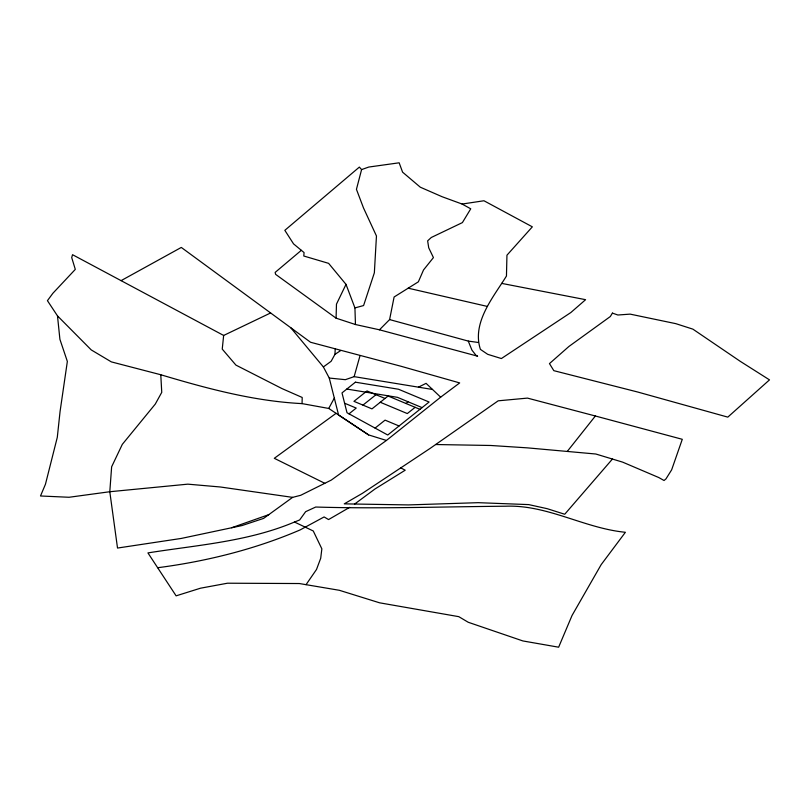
<?xml version="1.0" encoding="UTF-8"?>
<svg xmlns="http://www.w3.org/2000/svg" width="810" height="810" viewBox="0 0 810 810"><rect width="100%" height="100%" fill="white"/><g stroke="black" fill="none" stroke-linecap="round" stroke-linejoin="round"><path stroke-width="1.21" d="M501.623 283.378L585.6 299.68L570.858 312.518L501.39 358.546L487.701 354.324L480.411 349.383C471.673 322.623 493.27 297.341 506.452 276.038L506.949 255.201L532.342 226.83L483.955 200.758L462.105 204.049L442.108 196.729L420.309 187.201L402.58 172.155L399.158 162.8L368.752 167.052L361.594 169.594L356.44 189.327L363.477 207.886L376.458 235.983L374.352 272.808L363.589 305.552L354.932 307.911L355.458 324.526L379.455 329.812L477.617 356.187L475.956 355.276L471.916 350.082L468.271 341.091L389.6 319.585L379.455 329.812M121.075 280.645L181.298 247.435L310.574 342.266L400.889 366.231L459.685 382.917L440.66 397.173L386.431 440.448L368.631 434.919L328.738 408.453L302.059 403.613L302.211 397.467L281.941 388.557L235.912 365.097L222.244 349.1L223.651 335.451L270.621 312.954M355.458 324.526L336.079 318.168L336.474 304.135L346.012 284.371L328.607 263.351L303.791 256.011L304.064 252.578L293.544 243.871L284.837 230.323L359.356 167.093L361.594 169.594M368.631 434.919L338.58 414.983L329.265 378.057L323.382 366.94L331.118 361.3L334.945 354.375L335.249 348.675M389.6 319.585L394.106 296.997L418.365 281.819L423.519 269.963L433.431 257.6L428.723 247.809L427.639 240.843L431.315 237.472L462.399 222.598L470.742 208.808L462.105 204.049M329.265 378.057L345.354 379.677L354.142 376.64L359.974 355.833M334.317 398.085L328.738 408.453M306.048 584.668L316.518 569.45L320.709 558.252L321.853 548.846L313.267 530.985L294.496 522.035C247.941 541.677 197.275 545.049 147.926 552.906L176.114 595.846L200.505 588.202L227.488 583.21L299.346 583.534L339.37 590.298L379.586 602.812L458.794 616.663L468.22 622.262L522.875 640.943L558.637 647.2L572.042 615.478L601.182 564.621L625.391 532.281C584.324 528.302 547.307 504.529 505.572 506.22C442.28 506.716 379.009 508.943 315.708 507.03L305.643 511.677L299.639 519.969L294.496 522.035M567.395 451.271L595.37 415.996L682.283 439.303L671.652 469.83L665.972 478.892L664.058 480.502L658.783 477.546L622.637 462.135L595.836 454.015L527.361 447.859L490.779 445.48L435.669 444.528M612.431 459.047L564.732 514.249L547.094 508.66L528.687 504.6L478.214 502.676L408.402 504.913L344.26 503.86L362.384 493.351L429.988 448.497L498.19 400.818L527.472 398.105L595.37 415.996M301.33 250.32L275.127 272.423L275.633 274.367L336.079 318.168M349.009 413.839L356.218 408.078L344.615 403.228M362.961 405.111L376.012 394.703M375.091 428.095L385.064 420.137L399.057 425.979M405.942 403.481L408.088 401.77M415.135 407.319L407.308 413.566L380.265 402.266M354.669 504.033L375.04 488.946L405.213 470.195L400.748 467.897M336.079 413.333L274.296 458.308L324.81 483.307M386.431 440.448L331.3 480.077L300.723 495.285L292.613 497.37L263.604 518.4L242.018 525.558L181.308 538.427L117.521 548.056L109.795 491.731L111.638 466.793L122.31 444.366L155.287 404.079L161.747 392.364L160.785 374.746L111.345 361.888L91.236 349.91L57.49 315.88L47.436 300.662L52.883 293.281L75.3 269.386L71.715 257.59L72.525 254.694L223.651 335.451M334.945 354.375L340.494 350.7M349.657 507.354L328.556 519.574L324.111 516.942L300.226 529.872A376.964 217.637 0 0 1 243.456 550.081A376.255 217.232 0 0 1 159.874 567.435L157.626 567.688M418.436 387.16L426.07 383.353L440.66 397.173M268.768 514.654L231.609 527.766M468.271 341.091L478.173 342.448M292.613 497.37L220.381 486.992L187.829 484.157L109.795 491.731L69.052 497.269L40.5 495.983L45.451 484.258L57.297 437.329L60.051 411.632L67.351 361.432L59.91 339.329L57.49 315.88M302.059 403.613C253.773 401.183 206.985 388.517 160.785 374.746M354.142 376.64L432.52 389.468M346.812 389.053L397.477 397.345L422.081 407.622M408.189 288.188L487.326 306.423M419.934 409.323L388.091 396.019L371.972 408.878L353.95 401.345L366.991 390.936L385.023 398.469M323.382 366.94L290.729 327.706M346.012 284.371L354.932 307.911M612.421 313.106L610.335 316.518L568.904 346.477L549.463 363.599L553.827 370.666L637.612 392L727.805 417.13L769.5 379.87L740.31 361.371L692.884 329.143L675.803 323.656L630.15 314.128L617.878 315.009L612.421 313.106M355.408 382.188L342.002 392.891L347.014 412.746L387.737 435.01L429.097 402.023L398.53 389.245L355.408 382.188"/></g></svg>
